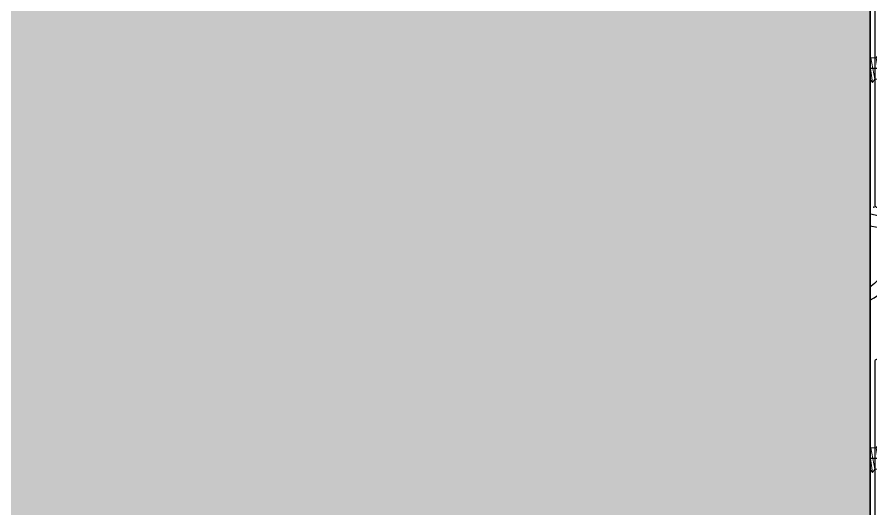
# Model space of a CAD drawing. Header units: millimetres. Extents: x -4391136 to -1798569, y -886572 to -291056.
# Drawn here: x -2446182.1 to -2446069.1, y -385774 to -385709 of the extents above; entities that cross this region are included whole.
import ezdxf

# ---------------------------------------------------------------- set-up
doc = ezdxf.new("R2010")
doc.units = ezdxf.units.MM
doc.set_wipeout_variables(frame=1)
doc.linetypes.add('CENTER', pattern=[50.800000000000004, 31.75, -6.35, 6.35, -6.35])
for name, color, linetype in [('010 - ASPG_ACCESSORIES_MAIN_COLOR_1', 7, 'Continuous'), ('010 - ASPG_EXTR_MAIN_COLOR_2', 7, 'Continuous'), ('010 - ASPG_FLASHING_HATCH_', 7, 'Continuous'), ('010 - ASPG_FLASHING_MAIN_COLOR_4', 7, 'Continuous'), ('010 - ASPG_FLASHING_WIPEOUT_', 7, 'Continuous'), ('010 - ASPG_FRAMING_MAIN_COLOR_2', 7, 'Continuous'), ('010 - ASPG_FRAMING_SUB_COLOR_2', 7, 'Continuous'), ('010 - ASPG_FRAMING_WIPEOUT_', 7, 'Continuous'), ('BOLT & SCREW', 7, 'Continuous'), ('Center Line', 7, 'CENTER')]:
    doc.layers.add(name, color=color, linetype=linetype)
doc.layers.add('010 - ASPG_EXTR_DEF_SUB', color=7, linetype='Continuous', plot=False)
doc.layers.add('12-GRID', color=7, linetype='CENTER', lineweight=13)
doc.layers.add('SCREW', color=7, linetype='Continuous', lineweight=5)

# ---------------------------------------------------------------- blocks, each defined once
blk = doc.blocks.new('PZG35-9D5')
at = {"layer": 'Center Line', "color": 7}
blk.add_line((1.4210854715202e-14, 3.733653355866409), (1.4210854715202e-14, -10.53404386090006), dxfattribs=at)
at = {"layer": 'SCREW', "color": 7}
for p, q in [((-1.399999999999963, 2.842170943040401e-14), (-1.399999999999963, -1.090192378864657)), ((1.399999999999991, 0), (1.399999999999991, -0.5901923788647139)), ((-1.850000000000009, -1.399999999999977), (1.850000000000037, -0.8999999999999773)), ((-1.850000000000009, -1.399999999999977), (-1.399999999999963, -1.090192378864685)), ((-1.399999999999963, -1.090192378864685), (1.399999999999991, -0.5901923788646855)), ((1.850000000000037, -0.8999999999999773), (1.399999999999991, -0.5901923788646855)), ((1.850000000000037, -0.8999999999999773), (1.399999999999991, -1.209807621135297)), ((-1.850000000000009, -1.399999999999977), (-1.399999999999963, -1.709807621135297)), ((-1.850000000000009, -2.699999999999989), (1.850000000000037, -2.199999999999989)), ((-1.399999999999963, -1.709807621135297), (1.399999999999991, -1.209807621135297)), ((-1.399999999999963, -1.709807621135269), (-1.399999999999963, -2.390192378864697)), ((-1.399999999999963, -2.390192378864697), (1.399999999999991, -1.890192378864697)), ((1.399999999999991, -1.209807621135269), (1.399999999999991, -1.890192378864725)), ((1.850000000000037, -2.199999999999989), (1.399999999999991, -1.890192378864697)), ((1.850000000000037, -2.199999999999989), (1.399999999999991, -2.509807621135309)), ((-1.850000000000009, -2.699999999999989), (-1.399999999999963, -2.390192378864697)), ((-1.850000000000009, -2.699999999999989), (-1.399999999999963, -3.009807621135309)), ((-1.399999999999963, -3.009807621135309), (1.399999999999991, -2.509807621135309)), ((-1.399999999999963, -3.009807621135309), (-1.399999999999963, -3.690192378864708)), ((0.5619885887190463, -3.339837273736322), (1.399999999999991, -3.190192378864708)), ((1.399999999999991, -2.50980762113528), (1.399999999999991, -3.190192378864708)), ((1.850000000000037, -3.5), (1.399999999999991, -3.190192378864708)), ((-1.850000000000009, -4), (-1.399999999999963, -3.690192378864708)), ((-1.850000000000009, -4), (-0.9911470940920566, -3.883938796498938)), ((-1.850000000000009, -4), (-1.399999999999963, -4.30980762113532)), ((-1.399999999999963, -3.690192378864708), (-0.8446989986695002, -3.591031485769975)), ((-1.399999999999963, -4.30980762113532), (-1.184865735341859, -4.271390788160659)), ((-1.399999999999963, -4.309807621135349), (-1.399999999999963, -8.099999999999966)), ((0.7141825614195483, -3.653488843051434), (1.850000000000037, -3.5)), ((0.7141825614195483, -3.932275020881832), (1.399999999999991, -3.80980762113532)), ((0.7141825614195483, -4.612659778611231), (1.399999999999991, -4.49019237886472)), ((1.850000000000037, -3.5), (1.399999999999991, -3.80980762113532)), ((1.399999999999991, -3.809807621135349), (1.399999999999991, -4.490192378864691)), ((1.850000000000037, -4.800000000000011), (1.399999999999991, -4.49019237886472)), ((0.7141825614195483, -4.953488843051389), (1.850000000000037, -4.800000000000011)), ((0.7141825614195483, -5.232275020881843), (1.399999999999991, -5.109807621135332)), ((1.850000000000037, -4.800000000000011), (1.399999999999991, -5.109807621135332)), ((1.399999999999991, -5.109807621135332), (1.399999999999991, -8.099999999999966)), ((1.4210854715202e-14, -9.5), (-1.399999999999963, -8.099999999999966)), ((1.4210854715202e-14, -9.5), (1.399999999999991, -8.099999999999966))]:
    blk.add_line(p, q, dxfattribs=at)
blk.add_lwpolyline([(1.4210854715202e-14, -9.5), (0.7141825614195483, -5.232275020881843), (0.7141825614195483, -3.600899293750615, 0.4176573264866609), (0.4106596181599826, -3.300919979679151, 0.1081021898226624), (-0.8446989986694433, -3.591031485769975), (-1.399999999999991, -4.701675652739141)], format="xyb", dxfattribs=at)
blk = doc.blocks.new('*U3396')
at = {"layer": 'SCREW', "color": 7}
blk.add_lwpolyline([(3.026373332565058, 1.780836269555209, 0.09905967801670053), (0.7999999999999687, 2.546427498927414), (0.7999999999999687, 2.274284095813357), (-0.800000000000054, 2.274284095813357), (-0.800000000000054, 2.546427498927414, 0.09905967801670058), (-3.026373332565143, 1.780836269555209, 0.2665876613401604), (-3.500000000000043, 0.9556546004010897), (-3.500000000000043, 0.1999999999999886, 0.4142135623730938), (-3.300000000000054, 0), (3.299999999999997, 0, 0.4142135623731049), (3.499999999999986, 0.1999999999999886), (3.499999999999957, 0.9556546004010897, 0.2665876613401604)], format="xyb", close=True, dxfattribs=at)
blk.add_blockref('PZG35-9D5', (-1.4210854715202e-14, 0), dxfattribs=at)
blk = doc.blocks.new('*U3399')
at = {"color": 7}
blk.add_point((0, 0), dxfattribs=at)
at = {"layer": '010 - ASPG_ACCESSORIES_MAIN_COLOR_1', "color": 7}
blk.add_lwpolyline([(-39.69999999902211, -0.5999999995172398, 0.4142135623731156), (-39.99999999883585, -0.8999999995638059), (-39.99999999883585, -7.366962144914214, 0.5773502691897371), (-39.65044321701862, -7.568778847059366), (-36.64260295056738, -5.832201459393036, 0.7673269879794871), (-36.78520590183325, -5.299999999645297), (-37.89999999874271, -5.299999999645297, -0.4142135623735732), (-38.19999999902211, -4.999999999656938), (-38.19999999902211, -2.799999999587089, -0.4142135623730951), (-37.99999999883585, -2.59999999951724), (-32.18326623388566, -2.59999999951724, -0.3888787318530097), (-31.98402729420923, -2.782568851142787), (-31.8474567013327, -4.343577870872468, 0.3888787318530089), (-31.34935935237445, -4.799999999528882), (-30.29999999911524, -4.799999999528882, 0.4142135623732408), (-29.99999999883585, -4.499999999540523), (-29.99999999883585, -2.899999999505599, -0.4142135623731785), (-29.69999999902211, -2.59999999951724), (0.4107479506637901, -2.59999999951724, -0.3789692262628873), (3.38851808081381, -5.235465979035143), (7.952927200356498, -42.5207682372482, 0.4465929586642906), (11.6177961837966, -45.07649022702281, -0.4898018444424612), (16.07846395508386, -48.68238816667036), (16.06490363762714, -49.36225294566866, -0.1824796859550777), (15.80227640201338, -50.01801436272836, -0.2679491924113072), (15.32539491611533, -50.16829426406803, 1.122114645179816), (15.09990952932276, -52.3421093734276, 0.4050039718497206), (18.0645059288945, -49.40213623346681), (18.07806624681689, -48.72227145435209, 0.4898054953707174), (11.15966573380865, -43.12966807454978, -0.4465970485362636), (9.938031048281118, -42.27776159492242), (4.866356541635469, -0.8481197821154633, 0.3641755342157969), (4.570876519894227, -0.5999999995172398)], format="xyb", close=True, dxfattribs=at)
at = {"layer": '010 - ASPG_EXTR_DEF_SUB', "color": 7}
for p in [(-39.99999999883585, -0.4999999995172402), (43.44495566345738, -76.89999999944341), (43.44495566345738, -77.49999999954052)]:
    blk.add_point(p, dxfattribs=at)
at = {"layer": '010 - ASPG_EXTR_MAIN_COLOR_2', "color": 7}
blk.add_lwpolyline([(11.37409105408005, -48.15170148877115), (11.47245816211216, -47.43577758665815), (12.17779493960552, -47.55667202338264), (12.29266474000178, -46.78670596401826, -0.5355375090189683), (14.1918134491425, -49.16870282323253, 0.9915718169393263), (15.66379558271728, -49.57599316951273, 1.157025413028558), (8.792231505503878, -48.77291728999153, -0.6885576205791355), (8.274611146422103, -48.98797988444021), (-17.14292736421339, -22.16859813180672), (-32.34153279638849, -6.131750148785431), (-32.34153279638849, -2.899999981694054, 0.4143115081626392), (-32.64163311407901, -2.59999999951724), (-37.54163311352022, -2.59999999951724, 0.4141156188887998), (-37.84153278893791, -2.899999981635847), (-37.84153278893791, -4.299999988411218, 0.4142135623731781), (-37.54153279098682, -4.599999986478724), (-35.98884801496752, -4.599999986478724, -0.205894629290155), (-35.77110154624097, -4.693635078269653), (33.22969053988345, -77.49999999954052), (43.14495566324331, -77.49999999954052, 0.6681786376628355), (43.35708769806661, -76.98786796536915), (40.5215537941549, -74.1523340573247, 0.6681786381757795), (40.00942175951786, -74.36446609156592), (40.00942175951786, -75.99999999802712), (33.87471885257401, -75.99999999802712), (11.86384030175395, -52.7751643466243, -0.5583539238224016), (12.08261241135187, -51.95244935475676, 0.7662751832817146), (12.03674733010121, -50.39291741001107, -0.4385828234445206), (10.70630855322815, -48.05207626283555)], format="xyb", close=True, dxfattribs=at)
at = {"layer": 'SCREW', "color": 7, "rotation": 180}
for p in [(-21.64901723782532, -2.499999999924694), (-8.237076249206439, -2.499999999924694)]:
    blk.add_blockref('*U3396', p, dxfattribs=at)
blk = doc.blocks.new('*U3050')
at = {"color": 7}
blk.add_wipeout([(1440.0000000029759, 4.0000000015470505), (60.00000000297587, 4.000000000000455), (60.00000000297587, 69.30000000000041), (1440.0000000029759, 69.300000001547)], dxfattribs=at).dxf.layer = '010 - ASPG_FRAMING_WIPEOUT_'
at = {"layer": '010 - ASPG_FRAMING_MAIN_COLOR_2', "color": 7}
blk.add_lwpolyline([(1410.00000000414, 69.30000000154668), (90.00000000181171, 69.3), (90.00000000181171, 6), (1410.00000000414, 6.000000001546685)], close=True, dxfattribs=at)
at = {"layer": '010 - ASPG_FRAMING_SUB_COLOR_2', "color": 7}
for points in [[(1440.000000002976, 4.000000001546685), (60.00000000297587, 4), (60.00000000297587, 69.3), (1440.000000002976, 69.30000000154668)], [(60.00000000297587, 2.000000000715772), (60.00000000297587, 4), (1440.000000002976, 4.000000001546685), (1440.000000002976, 2.000000002262457)]]:
    blk.add_lwpolyline(points, close=True, dxfattribs=at)
at = {"color": 7, "xscale": -1, "rotation": 180}
for p in [(156.7703094601166, 69.3), (221.7703094601166, 69.3)]:
    blk.add_blockref('*U3399', p, dxfattribs=at)
blk = doc.blocks.new('W-1-PP17-ENT2_REV00_20260528-225335_ASPG_UPPF')
at = {"color": 7, "xscale": -1, "zscale": -1, "rotation": 270}
blk.add_blockref('*U3050', (1018, -2704.999999999069), dxfattribs=at)
blk = doc.blocks.new('*U3395')
at = {"layer": '12-GRID', "color": 7, "linetype": 'CENTER'}
for p, q in [((5.684341886080801e-14, -6.200000000000029), (5.684341886080801e-14, 2.200000000000029)), ((-4.199999999999973, -2), (4.200000000000085, -2))]:
    blk.add_line(p, q, dxfattribs=at)
at = {"layer": 'BOLT & SCREW', "color": 7}
for p, q in [((-0.2288719817826677, -1.446462371730204), (-0.4418749999998197, -0.2325000000002947)), ((-0.2288719817826677, -1.542256036434869), (-0.4418749999998197, -1.116250000000048)), ((0.2288719817822642, -1.446462371730562), (0.4418749999996946, -0.2324999999999764)), ((0.2288719817822642, -1.542256036434869), (0.4418749999996946, -1.116250000000048)), ((-0.553537628269381, -1.771128018217196), (-1.767499999999847, -1.558125000000442)), ((-0.553537628269381, -2.228871981782805), (-1.767500000000483, -2.441875000000354)), ((-0.4577439635652332, -1.771128018217196), (-0.8837500000000146, -1.558125000000442)), ((-0.4577439635652332, -2.228871981782805), (-0.8837500000000146, -2.441875000000354)), ((0.4577439635647103, -1.771128018217196), (0.8837499999994917, -1.558125000000442)), ((0.4577439635647103, -2.228871981782805), (0.8837500000001283, -2.441874999999877)), ((0.5535376282692559, -1.771128018217196), (1.767500000000001, -1.558125000000124)), ((0.5535376282692559, -2.228871981782805), (1.767500000000001, -2.441874999999877)), ((-0.2288719817826677, -2.457743963565131), (-0.4418749999998197, -2.883750000000271)), ((-0.2288719817821107, -2.553537628269438), (-0.4418749999998197, -3.767500000000023)), ((0.4418749999996946, -2.883750000000271), (0.2288719817829008, -2.457743963565131)), ((0.2288719817829008, -2.553537628269438), (0.4418749999999732, -3.767500000000023))]:
    blk.add_line(p, q, dxfattribs=at)
for points in [[(-1.767500000000006, -1.558125000000442), (-0.8837500000001342, -1.558125000000442, 0.4142135623730394), (-0.4418749999998197, -1.116250000000048), (-0.4418749999998197, -0.2325000000002947), (0.4418749999996946, -0.2324999999999764), (0.4418749999996946, -1.116250000000048, 0.4142135623731505), (0.8837500000000089, -1.558125000000442), (1.76750000000012, -1.558125000000124), (1.76750000000012, -2.441874999999877), (0.8837500000000089, -2.441874999999877, 0.414213562373095), (0.4418749999996946, -2.883750000000271), (0.4418749999999732, -3.767500000000023), (-0.4418749999998197, -3.767500000000023), (-0.4418749999998197, -2.883750000000271, 0.4142135623730397), (-0.8837500000001342, -2.441875000000354), (-1.767500000000483, -2.441875000000354)], [(0.2288719817829008, -2.457743963565131, -0.414213562373095), (0.4577439635645909, -2.228871981782805), (0.5535376282692559, -2.228871981782805), (0.5535376282692559, -1.771128018217196), (0.4577439635645909, -1.771128018217196, -0.4142135623730951), (0.228871981782105, -1.542256036434869), (0.228871981782105, -1.446462371730562), (-0.2288719817826677, -1.446462371730204), (-0.2288719817826677, -1.542256036434869, -0.4142135623730951), (-0.4577439635649944, -1.771128018217196), (-0.553537628269381, -1.771128018217196), (-0.553537628269381, -2.228871981782805), (-0.4577439635649944, -2.228871981782805, -0.4142135623730951), (-0.2288719817826677, -2.457743963565131), (-0.2288719817822698, -2.553537628269438), (0.2288719817829008, -2.553537628269438)]]:
    blk.add_lwpolyline(points, format="xyb", close=True, dxfattribs=at)
blk.add_circle((5.684341886080801e-14, -2), 3.5, dxfattribs=at)
blk = doc.blocks.new('*U3043')
at = {"layer": '010 - ASPG_EXTR_MAIN_COLOR_2', "color": 7}
for points in [[(10.56195585662499, 33.06505110464059, 0.07704788012868193), (43.74152756202966, 68.43644483829848, -0.2476739044870795), (43.98918861569837, 68.56714037142228), (45.98408938199282, 68.56714037142228, -0.04413111325910057), (46.47282481612638, 68.50458020233782, -0.1258462906385483), (48.96367690106854, 67.20642238203436, -0.09885145914925667), (49.81734006712213, 66.03380806540372, -0.2058282691334744), (49.79366642143577, 61.20460651122266, -0.1151163694662807), (46.36832412844524, 57.18072180578019, 0.822373071447778), (47.45504629053175, 56.10392398637487, 0.109184526549196), (51.14860093407333, 60.55948756891303, 0.2083234795678962), (51.18942684633657, 66.64026457507862, 0.1005277992320483), (49.97230913909152, 68.31671042181551, 0.1451157280627245), (46.29230913100764, 70.06714037148049), (30.75877492781729, 70.06714037148049, 0.4336592857269459), (30.45942675694823, 69.74737493513385), (30.84137786505744, 63.96271307504503, 0.0820690263538202), (30.86365129332989, 63.86745857034111, 0.7206537881255028), (32.32908650487661, 63.97254170040833, 0.07922428198988747), (32.33778353128582, 64.06661670526955), (32.06877322634682, 68.14078645635163, -0.4336592857264138), (32.46790412114933, 68.56714037142228), (40.86119298776612, 68.56714037148049, -0.6073848710044985), (41.35211022105068, 67.62217621324817, -0.04582868044492008), (22.7838222887367, 45.76076047366951, -0.5604921351226578)], [(106.3521102210507, 67.62217621323565, -0.04582868044492008), (87.7838222887367, 45.76076047365699, -0.5604921351226578), (87.28750535612926, 45.88571992131095, 0.3178599151680848), (84.2119114198722, 48.23749049524689, 0.9532878111822051), (84.08207267895341, 46.71593409565888, -2.423003988231831), (82.25806952221319, 44.89173717545258, 0.9523147976297285), (80.73634468205273, 44.76348824844375, 0.3008214087947553), (82.8898747372441, 41.75529025441413, -0.5604921351218277), (82.98351840674877, 41.25212405504338, -0.01942473842078824), (73.62392509169877, 33.46052617054578, -0.5525007933269362), (73.1474985848181, 33.63667257984547, 0.3444609008774969), (69.9894988052547, 36.29767865994857, 0.9520149233436535), (69.86157765612006, 34.77593409565655, -2.42318646531747), (68.03757499856874, 32.95193143775599, 0.9520149233867892), (66.51583043392748, 32.82401028891239, 0.2853998218446234), (68.49302407773212, 29.88851448275294, -0.5533776808031501), (68.56290851021186, 29.38496566254092, 0.03067395406819984), (53.46301288064569, 15.05729964554688, 0.4171002255848137), (54.11436872975901, 5.272964205172897, 0.9355530918984264)], [(55.0966641549021, 6.406584819708073, -0.4344100119147308), (54.80335451988503, 14.29476617484964, -0.01499848524836865), (61.92056480608881, 21.45455419189442, -0.7383485292466446), (64.91713934438303, 19.76412730313517, 0.004917316774645771), (61.8066999851726, 4.803864106406976, 0.2636109069979271)], [(63.27822544751689, 4.512981288588193, -0.004854851929905817), (66.34138361644, 19.25507699999638, 0.2339601468136614), (65.81544248666614, 21.95487343821354, -0.2408104543272742), (65.71031341003254, 24.90310810685536, -0.1041570884704408), (65.78460486931726, 25.00194829817541), (67.99301963998005, 26.93374890861945, -0.2290212912668875), (70.70067926403135, 26.88725557025667, -0.3817208427142056), (75.27361959358677, 9.069098417576456, 0.9773819303748196), (76.62031129561365, 8.407760736403574, 0.3611050424324235), (72.40816218266264, 27.5032756255698, -0.4961260631527202), (72.44292252929881, 30.68812541743885, 0.003188108562510474), (74.05580963008106, 31.9020052741855, -0.00282652430436861), (75.56195585662499, 33.06505110462807, 0.07704788012868193), (108.7415275620297, 68.43644483828596, -0.2476739044870795)]]:
    blk.add_lwpolyline(points, format="xyb", dxfattribs=at)
at = {"color": 7, "rotation": 179.999999999989}
for p in [(84.08686374500394, 42.88714037141675), (69.86636872263625, 30.94714037141442)]:
    blk.add_blockref('*U3395', p, dxfattribs=at)
blk = doc.blocks.new('*U3470')
at = {"color": 7}
blk.add_wipeout([(0, 69.29999999994743), (2622.2999999956082, 69.29999999978463), (2500.9999999958404, -52.00000000016098), (0, -51.99999999999818)], dxfattribs=at).dxf.layer = '010 - ASPG_FLASHING_WIPEOUT_'
at = {"layer": '010 - ASPG_FLASHING_HATCH_'}
h = blk.add_hatch(dxfattribs=at)
h.set_pattern_fill('DOTS', scale=0.1)
h.set_pattern_definition([(0, (0, 0), (3.96875, 7.9375), [0, -7.9375])])
h.paths.add_polyline_path([(-2.8421709430404e-14, 69.29999999999998), (2622.299999995787, 69.29999999983718), (2500.99999999602, -52.00000000016281), (3.155443620884047e-30, -52.00000000000001)])
at = {"layer": '010 - ASPG_FLASHING_MAIN_COLOR_4', "color": 7}
blk.add_lwpolyline([(-2.8421709430404e-14, 69.29999999999998), (2622.299999995787, 69.29999999983718), (2500.99999999602, -52.00000000016281), (3.155443620884047e-30, -52.00000000000001)], close=True, dxfattribs=at)

msp = doc.modelspace()

# ---------------------------------------------------------------- block references
at = {"color": 7}
msp.add_blockref('W-1-PP17-ENT2_REV00_20260528-225335_ASPG_UPPF', (-2447156.514610203, -383210.8748381315), dxfattribs=at)

# ---------------------------------------------------------------- next in the draw order: block references
at = {"color": 7, "rotation": 90}
msp.add_blockref('*U3043', (-2446061.847648059, -385798.8714908148), dxfattribs=at)

# ---------------------------------------------------------------- next in the draw order: block references
at = {"color": 7, "xscale": -1, "rotation": 270}
msp.add_blockref('*U3470', (-2446138.514610203, -385915.8748381306), dxfattribs=at)

doc.saveas('drawing.dxf')
